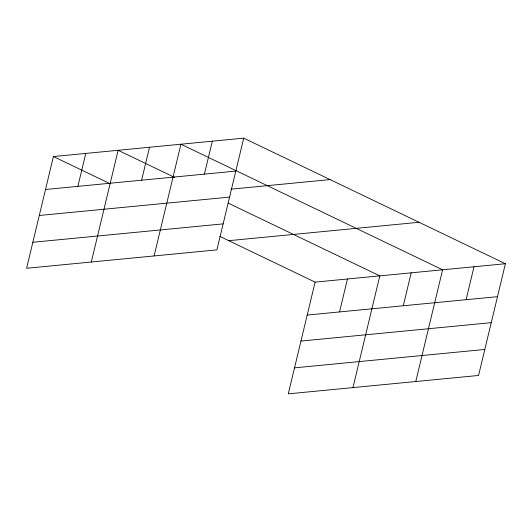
<?xml version="1.0" encoding="UTF-8"?>
<svg xmlns="http://www.w3.org/2000/svg" width="532" height="532" viewBox="0 0 532 532"><rect width="100%" height="100%" fill="white"/><g stroke="black" fill="none" stroke-linecap="round" stroke-linejoin="round"><path stroke-width="0.8" d="M243.723 138.147L53.426 156.548L26.6 268.274L216.896 249.88L243.723 138.147L505.4 263.726L478.574 375.452L288.278 393.853L315.104 282.12L505.4 263.726M77.865 186.36L85.778 153.416M91.305 262.023L118.124 150.29L174.702 177.442M141.618 180.195L149.525 147.251M154.1 255.952L180.927 144.219L442.604 269.797L415.778 381.524M204.414 174.124L212.321 141.18M339.542 311.938L347.456 278.994M352.982 387.595L379.801 275.869L228.208 203.118M403.296 305.774L411.203 272.83M466.092 299.702L473.999 266.758M45.513 189.485L235.816 171.091M230.921 189.173L330.073 179.59M39.275 215.487L229.571 197.093M32.844 242.279L223.141 223.879M228.747 240.683L419.043 222.283M307.19 315.064L497.493 296.663M300.952 341.065L491.249 322.665M294.522 367.851L484.818 349.451M53.426 156.548L110.004 183.693M219.849 236.414L315.104 282.12"/></g></svg>
